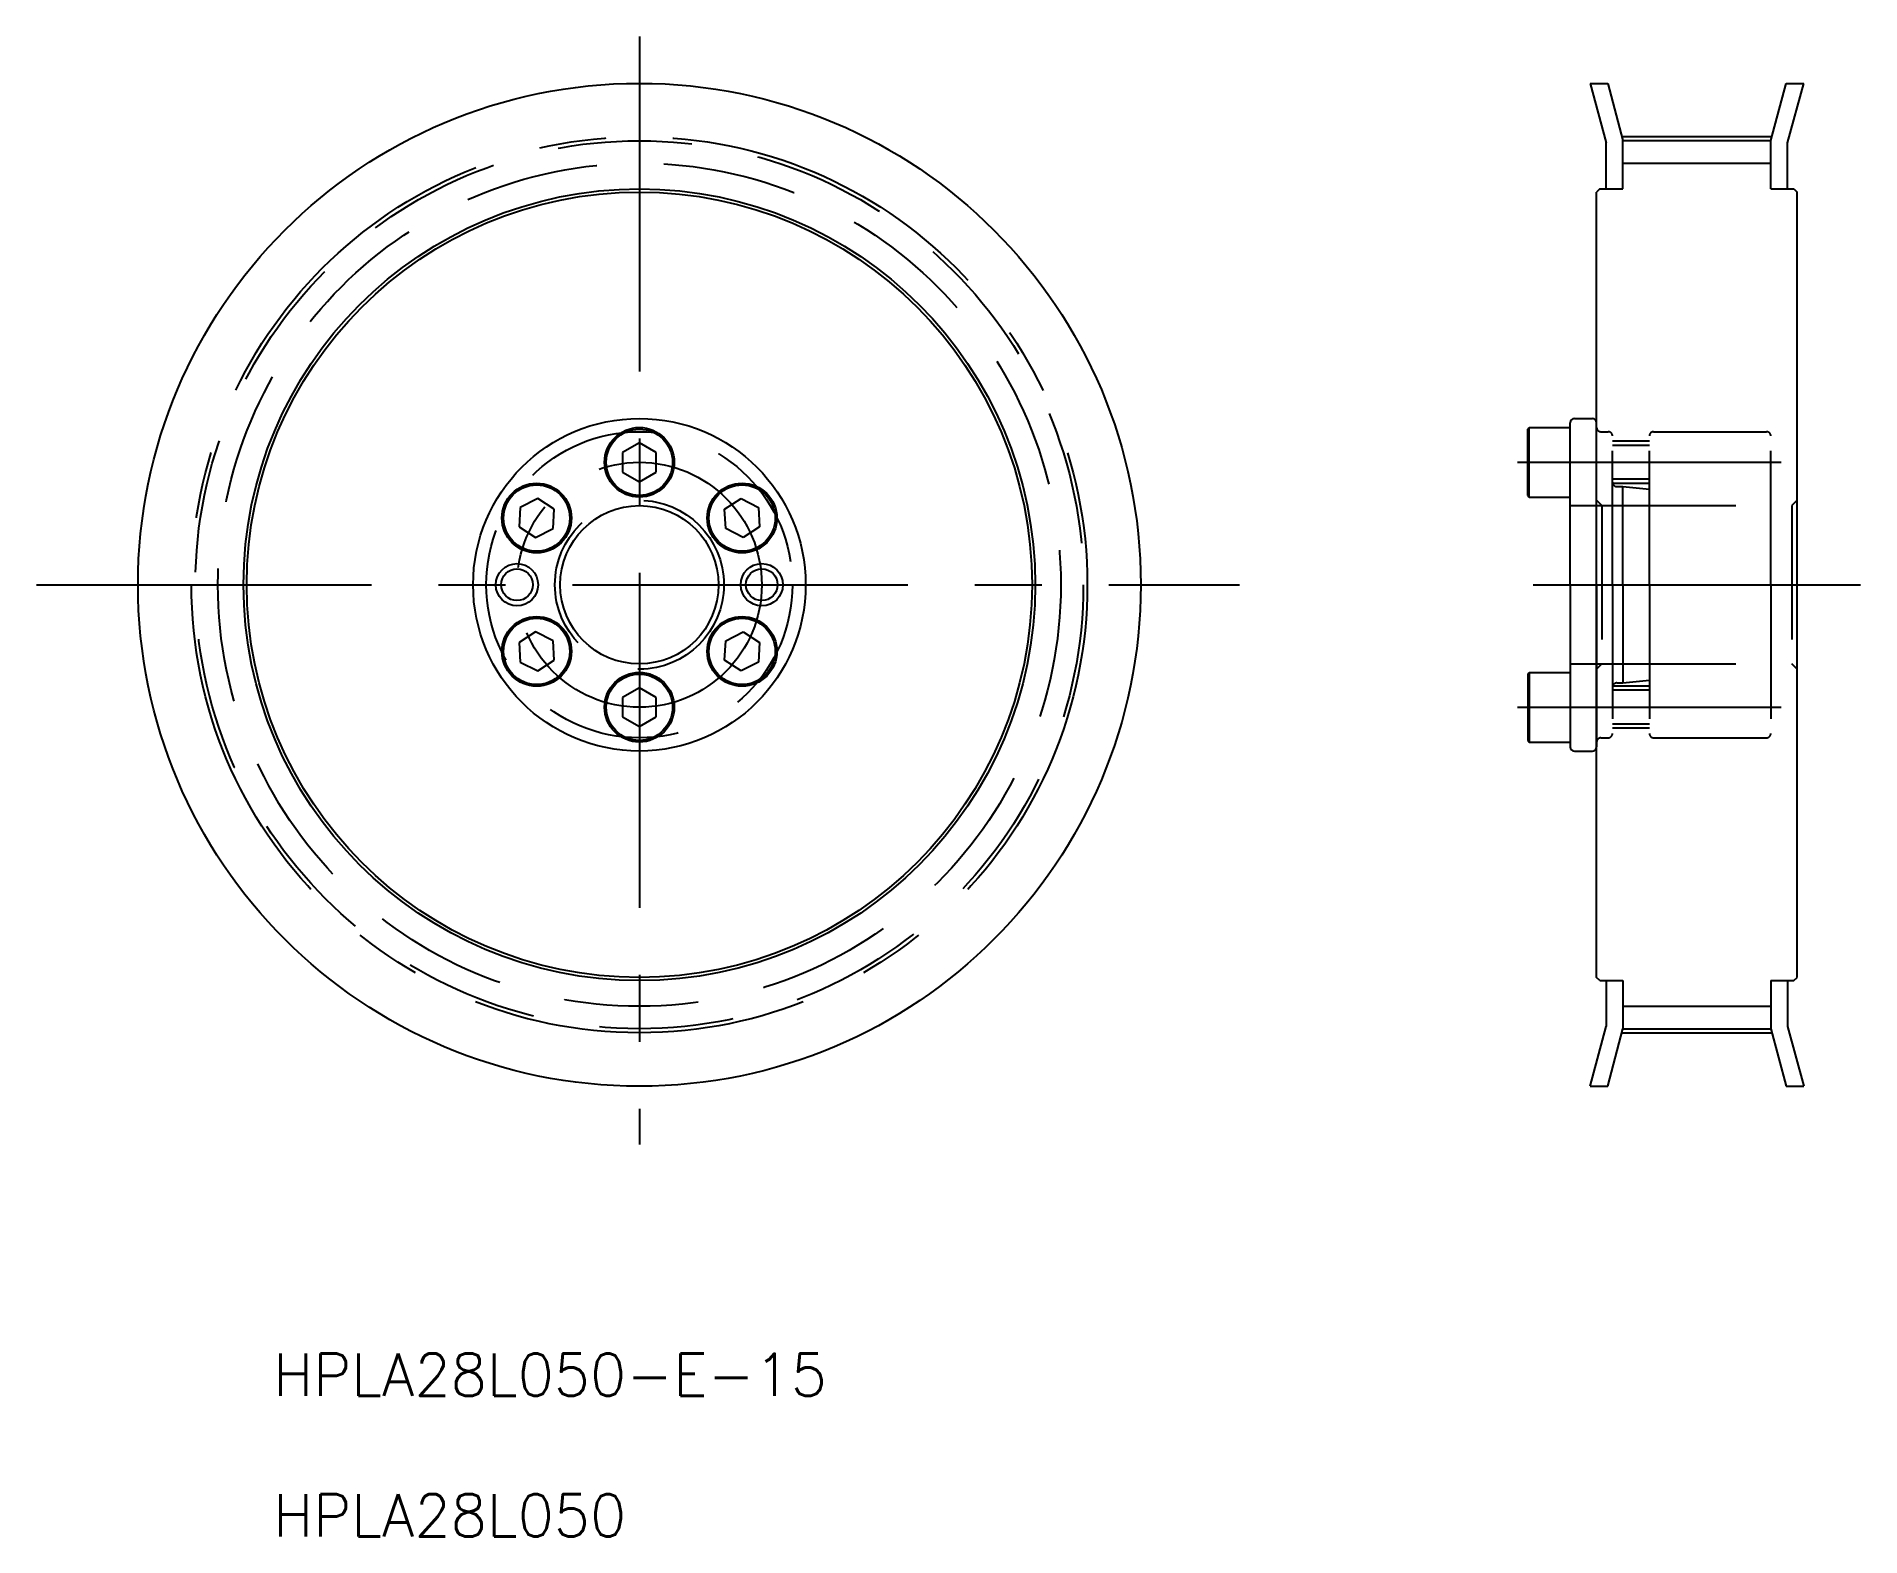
# Model space of a CAD drawing. Extents: x -7 to 165, y 12 to 154.
import ezdxf

# ---------------------------------------------------------------- set-up
doc = ezdxf.new("R2010")
doc.units = 0
doc.linetypes.add('CENTER', pattern=[50.8, 31.75, -6.35, 6.35, -6.35])
doc.linetypes.add('DASHED', pattern=[19.05, 12.7, -6.35])
doc.layers.get('0').update_dxf_attribs({"linetype": 'CONTINUOUS'})
doc.layers.add('CENTER', color=1, linetype='CENTER')
doc.styles.add('MISUMI', font='txt.shx')

# ---------------------------------------------------------------- blocks, each defined once
blk = doc.blocks.new('*U5')
at = {"color": 7, "linetype": 'CONTINUOUS', "style": 'MISUMI'}
for s, p in [('HPLA28L050-E-15', (15.05, 25.31)), ('HPLA28L050', (15.05, 11.98))]:
    blk.add_text(s, height=4, dxfattribs=at).set_placement(p)

msp = doc.modelspace()

# ---------------------------------------------------------------- linework, layer by layer
at = {"color": 7, "linetype": 'CONTINUOUS'}
for p, q in [((139.81, 149.64), (141.32, 144)), ((139.81, 149.64), (141.47, 149.64)), ((141.47, 149.64), (142.92, 144.21)), ((156.92, 144.21), (158.38, 149.64)), ((158.38, 149.64), (160.04, 149.64)), ((158.52, 144), (160.04, 149.64)), ((141.32, 139.64), (141.32, 144)), ((142.92, 144.21), (156.92, 144.21)), ((142.92, 139.64), (142.92, 144.21)), ((156.92, 139.64), (156.92, 144.21)), ((158.52, 139.64), (158.52, 144)), ((156.92, 141.93), (156.92, 141.93)), ((156.92, 140.79), (156.92, 140.79)), ((140.72, 139.64), (140.42, 139.34)), ((140.42, 64.94), (140.42, 139.34)), ((140.72, 139.64), (142.92, 139.64)), ((156.92, 139.64), (159.12, 139.64)), ((159.12, 139.64), (159.42, 139.34)), ((159.42, 64.94), (159.42, 139.34)), ((138.32, 117.89), (140.02, 117.89)), ((133.92, 116.88), (134.02, 117.04)), ((133.92, 110.61), (133.92, 116.88)), ((134.02, 110.44), (134.02, 117.04)), ((134.02, 117.04), (137.92, 117.04)), ((137.92, 102.14), (137.92, 117.49)), ((137.92, 110.44), (137.92, 117.04)), ((140.42, 102.14), (140.42, 117.49)), ((49.73, 115.59), (48.13, 114.67)), ((48.13, 114.67), (48.13, 112.82)), ((51.33, 114.67), (49.73, 115.59)), ((50.53, 115.13), (50.53, 115.13)), ((50.93, 114.9), (50.93, 114.9)), ((51.33, 112.82), (51.33, 114.67)), ((137.92, 111.74), (137.92, 115.74)), ((48.13, 112.82), (49.73, 111.9)), ((49.73, 111.9), (51.33, 112.82)), ((133.92, 110.61), (134.02, 110.44)), ((38.45, 109.47), (38.35, 107.62)), ((40.1, 110.31), (38.45, 109.47)), ((41.65, 109.3), (40.1, 110.31)), ((41.55, 107.46), (41.65, 109.3)), ((57.81, 109.3), (59.36, 110.31)), ((57.91, 107.46), (57.81, 109.3)), ((59.36, 110.31), (61.01, 109.47)), ((61.01, 109.47), (61.1, 107.62)), ((134.02, 110.44), (137.92, 110.44)), ((38.35, 107.62), (39.9, 106.62)), ((39.9, 106.62), (41.55, 107.46)), ((59.55, 106.62), (57.91, 107.46)), ((61.1, 107.62), (59.55, 106.62)), ((137.92, 102.14), (137.92, 86.79)), ((140.42, 102.14), (140.42, 86.79)), ((39.9, 97.67), (38.35, 96.67)), ((41.55, 96.83), (39.9, 97.67)), ((41.65, 94.99), (41.55, 96.83)), ((57.81, 94.99), (57.91, 96.83)), ((57.91, 96.83), (59.55, 97.67)), ((59.55, 97.67), (61.1, 96.67)), ((38.35, 96.67), (38.45, 94.82)), ((61.1, 96.67), (61.01, 94.82)), ((38.45, 94.82), (40.1, 93.98)), ((40.1, 93.98), (41.65, 94.99)), ((59.36, 93.98), (57.81, 94.99)), ((61.01, 94.82), (59.36, 93.98)), ((133.92, 93.68), (134.02, 93.84)), ((133.92, 93.68), (133.92, 87.41)), ((134.02, 93.84), (137.92, 93.84)), ((134.02, 93.84), (134.02, 87.24)), ((137.92, 93.84), (137.92, 87.24)), ((49.73, 92.39), (48.13, 91.47)), ((51.33, 91.47), (49.73, 92.39)), ((137.92, 92.54), (137.92, 88.54)), ((48.13, 91.47), (48.13, 89.62)), ((51.33, 89.62), (51.33, 91.47)), ((48.13, 89.62), (49.73, 88.7)), ((49.73, 88.7), (51.33, 89.62)), ((133.92, 87.41), (134.02, 87.24)), ((134.02, 87.24), (137.92, 87.24)), ((138.32, 86.39), (140.02, 86.39)), ((140.72, 64.64), (140.42, 64.94)), ((140.72, 64.64), (142.92, 64.64)), ((141.32, 64.64), (141.32, 60.29)), ((142.92, 64.64), (142.92, 60.08)), ((156.92, 64.64), (159.12, 64.64)), ((156.92, 64.64), (156.92, 60.08)), ((158.52, 64.64), (158.52, 60.29)), ((159.12, 64.64), (159.42, 64.94)), ((139.81, 54.64), (141.32, 60.29)), ((141.47, 54.64), (142.92, 60.08)), ((142.92, 60.08), (156.92, 60.08)), ((156.92, 60.08), (158.38, 54.64)), ((158.52, 60.29), (160.04, 54.64)), ((139.81, 54.64), (141.47, 54.64)), ((158.38, 54.64), (160.04, 54.64))]:
    msp.add_line(p, q, dxfattribs=at)
at = {"color": 3, "linetype": 'CONTINUOUS'}
for p, q in [((142.92, 142.08), (156.92, 142.08)), ((142.92, 62.21), (156.92, 62.21))]:
    msp.add_line(p, q, dxfattribs=at)
at = {"color": 3, "linetype": 'DASHED'}
for p, q in [((140.83, 116.64), (141.52, 116.64)), ((141.92, 102.14), (141.92, 116.24)), ((145.42, 102.14), (145.42, 116.24)), ((145.82, 116.64), (156.52, 116.64)), ((156.92, 102.14), (156.92, 116.24)), ((145.42, 115.74), (141.92, 115.74)), ((145.42, 115.34), (141.92, 115.34)), ((145.42, 112.14), (141.92, 112.14)), ((145.42, 111.74), (141.94, 111.74)), ((142.33, 111.44), (142.92, 111.44)), ((142.92, 111.44), (145.42, 111.19)), ((142.92, 102.14), (142.92, 111.44)), ((137.92, 109.64), (156.92, 109.64)), ((140.42, 110.14), (140.92, 109.64)), ((140.92, 109.64), (140.92, 94.64)), ((140.92, 109.64), (158.92, 109.64)), ((159.42, 110.14), (158.92, 109.64)), ((158.92, 109.64), (158.92, 94.64)), ((141.92, 102.14), (141.92, 88.04)), ((142.92, 102.14), (142.92, 92.84)), ((145.42, 102.14), (145.42, 88.04)), ((156.92, 102.14), (156.92, 88.04)), ((137.92, 94.64), (156.92, 94.64)), ((140.42, 94.14), (140.92, 94.64)), ((140.92, 94.64), (158.92, 94.64)), ((159.42, 94.14), (158.92, 94.64)), ((145.42, 92.14), (141.92, 92.14)), ((145.42, 92.54), (141.94, 92.54)), ((142.33, 92.84), (142.92, 92.84)), ((142.92, 92.84), (145.42, 93.09)), ((145.42, 88.94), (141.92, 88.94)), ((145.42, 88.54), (141.92, 88.54)), ((140.83, 87.64), (141.52, 87.64)), ((145.82, 87.64), (156.52, 87.64))]:
    msp.add_line(p, q, dxfattribs=at)
at = {"color": 7, "linetype": 'CONTINUOUS'}
for centre, radius in [((49.73, 102.14), 47.5), ((49.73, 102.14), 37.5), ((49.73, 102.14), 37.2), ((49.73, 102.14), 15.75), ((49.73, 113.74), 3.3), ((49.73, 113.74), 3.14), ((40, 108.46), 3.3), ((40, 108.46), 3.14), ((59.46, 108.46), 3.3), ((59.46, 108.46), 3.14), ((49.73, 102.14), 7.5), ((38.13, 102.14), 1.5), ((61.33, 102.14), 1.5), ((40, 95.83), 3.3), ((40, 95.83), 3.14), ((59.46, 95.83), 3.3), ((59.46, 95.83), 3.14), ((49.73, 90.54), 3.3), ((49.73, 90.54), 3.14)]:
    msp.add_circle(centre, radius, dxfattribs=at)
at = {"color": 3, "linetype": 'DASHED'}
for radius in [42.06, 39.93, 14.5, 8]:
    msp.add_circle((49.73, 102.14), radius, dxfattribs=at)
at = {"color": 3}
for centre in [(38.13, 102.14), (61.33, 102.14)]:
    msp.add_circle(centre, 2, dxfattribs=at)
at = {"color": 7, "linetype": 'CONTINUOUS'}
for centre, start, end in [((138.32, 117.49), 90, 180), ((140.02, 117.49), 0, 90), ((138.32, 86.79), 180, 270), ((140.02, 86.79), 270, 0)]:
    msp.add_arc(centre, 0.4, start, end, dxfattribs=at)
at = {"color": 3, "linetype": 'DASHED'}
for centre, radius, start, end in [((140.83, 117.05), 0.41, 180, 270), ((141.52, 116.24), 0.4, 0, 90), ((145.82, 116.24), 0.4, 90, 180), ((156.52, 116.24), 0.4, 0, 90), ((142.33, 111.85), 0.41, 180, 270), ((142.33, 92.43), 0.41, 90, 180), ((140.83, 87.23), 0.41, 90, 180), ((141.52, 88.04), 0.4, 270, 0), ((145.82, 88.04), 0.4, 180, 270), ((156.52, 88.04), 0.4, 270, 0)]:
    msp.add_arc(centre, radius, start, end, dxfattribs=at)
at = {"layer": 'CENTER', "color": 1, "linetype": 'CENTER'}
for p, q in [((49.73, 154.08), (49.73, 49.12)), ((142.82, 144.59), (157.03, 144.59)), ((132.92, 113.74), (157.92, 113.74)), ((-7.39, 102.14), (106.59, 102.14)), ((134.42, 102.14), (165.42, 102.14)), ((134.42, 102.14), (165.42, 102.14)), ((135.8, 102.14), (162.42, 102.14)), ((132.92, 90.54), (157.92, 90.54)), ((142.82, 59.7), (157.03, 59.7))]:
    msp.add_line(p, q, dxfattribs=at)
for radius in [42.44, 11.6]:
    msp.add_circle((49.73, 102.14), radius, dxfattribs=at)

# ---------------------------------------------------------------- block references
at = {"color": 7, "linetype": 'CONTINUOUS'}
msp.add_blockref('*U5', (0, 0), dxfattribs=at)

doc.saveas('drawing.dxf')
